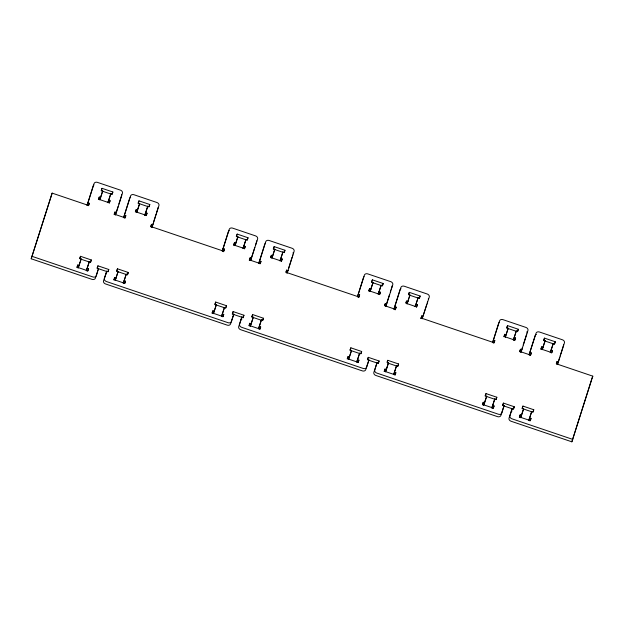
<?xml version="1.0" encoding="UTF-8"?>
<svg xmlns="http://www.w3.org/2000/svg" width="624" height="624" viewBox="0 0 624 624"><rect width="100%" height="100%" fill="white"/><g stroke="black" fill="none" stroke-linecap="round" stroke-linejoin="round"><path stroke-width="0.94" d="M97.57 271.315L95.417 278.117A2.855 2.278 20.7 0 1 92.024 279.373L31.2 258.781L52.143 193.12L88.631 205.475L89.326 203.299L87.968 202.839L87.064 205.249L88.078 205.592M31.2 258.781L52.143 193.12M87.064 205.249L93.148 186.038A2.855 2.278 20.7 0 1 93.959 185M87.968 202.839L94.052 183.628A2.855 2.278 20.7 0 1 97.445 182.372L120.424 190.148A2.855 2.278 20.7 0 1 122.444 193.237L116.36 212.449L115.448 214.859L114.52 214.547M86.315 270.621L89.294 261.682L90.644 262.142L91.33 259.966L80.519 256.308L79.833 258.476L81.182 258.937L79.115 265.457L77.766 265.005L77.08 267.181L87.89 270.839L88.577 268.663L87.227 268.203L86.315 270.621L87.664 271.073L88.577 268.663M102.04 188.339L101.353 190.515L102.703 190.967L100.636 197.496L99.286 197.036L98.6 199.212L109.411 202.87L110.097 200.702L108.748 200.242L107.835 202.652L110.815 193.713L112.164 194.173L112.858 191.997L102.04 188.339L101.439 189.946M76.853 267.415L78.203 267.875L80.012 262.166M87.227 268.203L89.294 261.682M108.748 200.242L110.815 193.713M231.73 320.245L230.584 323.872A2.855 2.278 20.7 0 1 227.191 325.135L105.542 283.951A2.855 2.278 20.7 0 1 103.529 280.862L106.735 271.198L108.085 271.658L108.771 269.482L97.96 265.824L97.274 267.992L98.623 268.453L96.33 275.699A2.855 2.278 20.7 0 1 92.937 276.962L32.113 256.37M116.36 212.449L115.003 211.988L114.317 214.165L125.128 217.831L125.822 215.654L124.465 215.194L123.56 217.604L129.636 198.393A2.855 2.278 20.7 0 1 130.681 197.231M115.448 214.859L118.108 206.458M118.864 204.056L121.532 195.647A2.855 2.278 20.7 0 0 121.469 194.306M106.735 271.198L104.434 278.444A2.855 2.278 20.7 0 0 106.454 281.541L228.103 322.717A2.855 2.278 20.7 0 0 231.488 321.461L233.789 314.207L232.44 313.755L233.126 311.579L243.937 315.237L243.251 317.413L241.901 316.953L238.688 326.617A2.855 2.278 20.7 0 0 240.708 329.706L362.357 370.89A2.855 2.278 20.7 0 0 365.75 369.626L366.46 367.364M124.465 215.194L130.549 195.983A2.855 2.278 20.7 0 1 133.942 194.727L156.92 202.504A2.855 2.278 20.7 0 1 158.933 205.592L152.849 224.804L151.944 227.214L151.351 227.011M123.263 283.124L126.235 274.186L127.592 274.646L128.279 272.47L117.468 268.811L116.774 270.988L118.131 271.448L116.064 277.969L114.715 277.508L114.02 279.685L124.839 283.343L125.525 281.174L124.176 280.714L123.263 283.124L124.613 283.585L125.525 281.174M144.784 215.163L147.763 206.224L149.113 206.684L149.799 204.508L138.988 200.85L138.302 203.018L139.651 203.479L137.584 209.999L136.235 209.547L135.541 211.723L146.359 215.381L147.046 213.205L145.696 212.745L144.784 215.163L146.133 215.615L147.046 213.205M124.176 280.714L126.235 274.186M145.696 212.745L147.763 206.224M152.849 224.804L151.499 224.344L150.813 226.52L223.798 251.23L224.492 249.054L223.135 248.602L222.23 251.012L222.651 251.152M151.944 227.214L153.083 223.61M153.465 222.409L155.36 216.411M155.743 215.21L156.125 214.009M156.507 212.807L158.02 208.003A2.855 2.278 20.7 0 0 158.106 207.371M222.23 251.012L228.306 231.8A2.855 2.278 20.7 0 1 229.351 230.63M223.135 248.602L229.219 229.39A2.855 2.278 20.7 0 1 232.612 228.127L255.59 235.903A2.855 2.278 20.7 0 1 257.603 239L250.614 260.621L254.795 247.408M223.493 251.737L224.492 249.054M215.686 302.063L214.999 304.239L216.349 304.691L214.282 311.22L212.932 310.76L212.246 312.936L223.057 316.594L223.743 314.426L222.394 313.966L221.481 316.376L224.461 307.437L225.81 307.897L226.496 305.721L215.686 302.063L215.077 303.67M237.206 234.094L236.519 236.27L237.869 236.73L235.802 243.251L234.452 242.798L233.766 244.975L244.577 248.633L245.263 246.457L243.914 245.996L243.001 248.414L245.981 239.476L247.33 239.936L248.017 237.76L237.206 234.094L236.293 236.512L246.207 239.866M212.932 310.76L212.02 313.17L213.369 313.63L216.349 304.691M222.394 313.966L224.461 307.437M243.914 245.996L245.981 239.476M251.519 258.211L250.169 257.751L249.483 259.927L260.294 263.585L260.98 261.409L259.631 260.957L258.718 263.367L259.568 263.648M231.871 319.792L233.789 314.207M255.551 245.006L256.698 241.41A2.855 2.278 20.7 0 0 256.776 240.77M258.718 263.367L264.802 244.156A2.855 2.278 20.7 0 1 265.426 243.259M241.901 316.953L239.6 324.207A2.855 2.278 20.7 0 0 241.621 327.296L363.262 368.48A2.855 2.278 20.7 0 0 366.655 367.216L368.956 359.97L367.598 359.51L368.293 357.334L379.103 361L378.417 363.176L377.06 362.716L373.854 372.372A2.855 2.278 20.7 0 0 375.874 375.469L497.515 416.645A2.855 2.278 20.7 0 0 500.908 415.389L501.914 412.214M259.631 260.957L265.715 241.745A2.855 2.278 20.7 0 1 269.108 240.482L292.087 248.258A2.855 2.278 20.7 0 1 294.099 251.347L288.015 270.566L287.102 272.977L286.088 272.633M242.939 317.92L243.937 315.237M252.634 314.566L251.94 316.742L253.297 317.203L251.23 323.723L249.873 323.271L249.187 325.447L259.997 329.105L260.692 326.929L259.334 326.469L258.43 328.887L261.401 319.948L262.759 320.408L263.445 318.232L252.634 314.566L251.722 316.984L261.635 320.338M274.154 246.605L273.46 248.781L274.817 249.233L272.75 255.762L271.401 255.302L270.707 257.478L281.525 261.136L282.212 258.968L280.862 258.508L279.95 260.918L282.922 251.979L284.279 252.439L284.965 250.263L274.154 246.605L273.242 249.015L283.156 252.369M249.873 323.271L248.968 325.681L250.318 326.141L253.297 317.203M259.334 326.469L261.401 319.948M280.862 258.508L282.922 251.979M288.015 270.566L286.666 270.106L285.979 272.282L358.964 296.993L359.65 294.817L358.301 294.356L357.388 296.767L363.472 277.555A2.855 2.278 20.7 0 1 364.096 276.658M287.102 272.977L287.867 270.574M288.623 268.172L292.048 257.361M292.43 256.16L292.812 254.966M358.301 294.356L364.385 275.145A2.855 2.278 20.7 0 1 367.778 273.889L390.757 281.666A2.855 2.278 20.7 0 1 392.769 284.755L386.685 303.966L385.772 306.376L385.351 306.236M358.699 297.359L359.65 294.817M350.852 347.818L350.165 349.994L351.515 350.454L349.448 356.975L348.098 356.522L347.404 358.699L358.223 362.357L358.909 360.181L357.56 359.72L356.647 362.138L359.627 353.2L360.976 353.66L361.663 351.484L350.852 347.818L349.939 350.236M372.372 279.856L371.686 282.032L373.035 282.485L370.968 289.013L369.619 288.553L368.932 290.729L379.743 294.388L380.429 292.219L379.08 291.759L378.167 294.169L381.147 285.23L382.496 285.691L383.183 283.514L372.372 279.856L371.459 282.266M369.619 288.553L368.706 290.963L370.055 291.424L373.035 282.485M357.56 359.72L359.627 353.2M379.08 291.759L381.147 285.23M386.685 303.966L385.336 303.506L384.649 305.682L395.46 309.348L396.146 307.172L394.797 306.712L394.056 309.176M366.608 366.912L367.037 365.555M367.177 365.102L368.956 359.97M385.772 306.376L389.579 294.372M390.335 291.97L390.718 290.768M391.1 289.567L391.856 287.165A2.855 2.278 20.7 0 0 391.872 286.065M393.884 309.122L399.968 289.91A2.855 2.278 20.7 0 1 401.006 288.748M377.06 362.716L374.767 369.962A2.855 2.278 20.7 0 0 376.779 373.058L498.428 414.235A2.855 2.278 20.7 0 0 501.821 412.979L504.114 405.725L502.765 405.272L503.451 403.096L514.27 406.754L513.575 408.931L512.226 408.47L509.02 418.135A2.855 2.278 20.7 0 0 511.033 421.223L571.857 441.815L592.8 376.155L556.304 363.8L556.998 361.624L558.347 362.076L564.431 342.865A2.855 2.278 20.7 0 0 562.411 339.776L539.44 331.999A2.855 2.278 20.7 0 0 536.047 333.255L529.051 354.884L535.135 335.673A2.855 2.278 20.7 0 1 536.414 334.402M394.797 306.712L400.881 287.5A2.855 2.278 20.7 0 1 404.274 286.237L427.253 294.021A2.855 2.278 20.7 0 1 429.265 297.11L422.105 318.677M378.152 363.542L379.103 361M395.148 309.855L396.146 307.172M387.793 360.329L387.106 362.505L388.456 362.957L386.389 369.486L385.039 369.026L384.353 371.202L395.164 374.86L395.85 372.692L394.501 372.232L393.588 374.642L396.568 365.703L397.917 366.163L398.611 363.987L387.793 360.329L387.184 361.936M409.321 292.36L408.626 294.536L409.984 294.996L407.917 301.517L406.559 301.064L405.873 303.241L416.684 306.899L417.378 304.723L416.021 304.262L415.116 306.68L418.088 297.742L419.445 298.202L420.131 296.026L409.321 292.36L408.408 294.778M408.814 298.225L407.004 303.935L407.917 301.517M394.501 372.232L396.568 365.703M416.021 304.262L418.088 297.742M420.872 318.412L421.832 315.861L423.181 316.321M421.832 315.861L421.138 318.037L494.13 342.748L494.816 340.571L493.467 340.119L492.554 342.529L498.638 323.318A2.855 2.278 20.7 0 1 499.457 322.273M422.269 318.731L422.651 317.53M423.407 315.128L426.832 304.325M427.214 303.124L427.596 301.922M493.467 340.119L499.551 320.908A2.855 2.278 20.7 0 1 502.944 319.644L525.923 327.421A2.855 2.278 20.7 0 1 527.935 330.509L521.851 349.729L520.939 352.139L520.096 351.85M491.813 407.893L494.785 398.954L496.142 399.415L496.829 397.238L486.018 393.58L485.324 395.756L486.681 396.209L484.614 402.737L483.257 402.277L482.57 404.453L493.381 408.112L494.075 405.943L492.718 405.483L491.813 407.893L493.163 408.353L494.075 405.943M513.334 339.932L516.313 330.993L517.663 331.453L518.349 329.277L507.538 325.611L506.852 327.787L508.201 328.247L506.134 334.768L504.785 334.316L504.091 336.492L514.909 340.15L515.596 337.974L514.246 337.514L513.334 339.932L514.683 340.384L515.596 337.974M482.352 404.687L483.701 405.148L486.681 396.209M492.718 405.483L494.785 398.954M514.246 337.514L516.313 330.993M521.851 349.729L520.502 349.268L519.808 351.445L530.626 355.103L531.313 352.927L529.963 352.466M502.055 411.762L502.492 410.405M502.632 409.952L503.061 408.595M520.939 352.139L522.46 347.334M523.224 344.932L526.64 334.129M512.226 408.47L509.933 415.724A2.855 2.278 20.7 0 0 511.945 418.813L572.77 439.405M528.754 420.404L531.734 411.466L533.083 411.926L533.77 409.75L522.959 406.084L522.272 408.26L523.622 408.72L521.555 415.241L520.205 414.788L519.519 416.965L530.33 420.623L531.016 418.447L529.667 417.986L528.754 420.404L530.111 420.857L531.016 418.447M550.274 352.435L553.254 343.496L554.603 343.957L555.298 341.78L544.479 338.122L543.793 340.298L545.142 340.751L543.075 347.279L541.726 346.819L541.039 348.995L551.85 352.654L552.536 350.485L551.187 350.025L550.274 352.435L551.632 352.895L552.536 350.485M519.293 417.199L520.642 417.659L523.622 408.72M544.237 343.169L542.17 349.69L543.075 347.279M529.667 417.986L531.734 411.466M551.187 350.025L553.254 343.496M556.928 364.322L557.435 364.494L559.712 357.287M560.095 356.086L560.477 354.884M560.859 353.683L563.519 345.283A2.855 2.278 20.7 0 0 563.597 344.869M571.857 441.815L591.638 379.353M88.413 205.709L89.326 203.299M98.374 199.446L99.286 197.036M102.703 190.967L99.731 199.906L100.636 197.496M79.607 258.718L80.519 256.308M77.158 266.612L77.766 265.005M80.27 261.347L81.182 258.937M78.203 267.875L79.115 265.457M112.858 191.997L111.946 194.407L101.135 190.749M109.192 203.112L110.097 200.702M91.33 259.966L90.425 262.376L80.512 259.022M114.091 214.399L115.003 211.988M97.96 265.824L97.048 268.234L107.188 271.666M98.623 268.453L97.625 270.832M125.822 215.654L124.909 218.065L123.895 217.721M107.866 271.892L108.771 269.482M138.988 200.85L138.076 203.26L148.886 206.918L149.799 204.508M135.322 211.957L136.235 209.547M139.651 203.479L136.672 212.417L137.584 209.999M117.468 268.811L116.555 271.222L127.366 274.88L128.279 272.47M113.802 279.919L114.715 277.508M118.131 271.448L115.151 280.379L116.064 277.969M151.499 224.344L150.758 226.816M233.54 245.209L234.452 242.798M237.869 236.73L234.897 245.669L235.802 243.251M213.369 313.63L214.282 311.22M247.112 240.17L248.017 237.76M244.358 248.867L245.263 246.457M225.584 308.131L226.496 305.721M222.83 316.836L223.743 314.426M250.169 257.751L249.257 260.161L250.357 260.536M232.518 313.186L233.126 311.579M260.075 263.819L260.98 261.409M270.488 257.712L271.401 255.302M274.817 249.233L271.838 258.172L272.75 255.762M250.318 326.141L251.23 323.723M284.053 252.673L284.965 250.263M281.299 261.378L282.212 258.968M262.532 320.642L263.445 318.232M259.779 329.339L260.692 326.929M286.057 271.713L286.666 270.106M370.055 291.424L370.968 289.013M347.186 358.933L348.098 356.522M351.515 350.454L348.535 359.393L349.448 356.975M383.183 283.514L382.278 285.925L372.364 282.571M379.517 294.629L380.429 292.219M360.75 353.894L361.663 351.484M357.997 362.591L358.909 360.181M384.727 305.113L385.336 303.506M367.38 359.752L368.293 357.334M405.959 302.671L406.559 301.064M409.071 297.406L409.984 294.996M384.127 371.436L385.039 369.026M388.456 362.957L385.484 371.896L386.389 369.486M420.131 296.026L419.219 298.436L409.305 295.082M416.465 307.133L417.378 304.723M398.611 363.987L397.699 366.397L387.785 363.043M394.945 375.102L395.85 372.692M493.904 342.982L494.816 340.571M506.93 327.218L507.538 325.611M503.872 336.726L504.785 334.316M508.201 328.247L505.222 337.186L506.134 334.768M485.105 395.99L486.018 393.58M482.656 403.884L483.257 402.277M483.701 405.148L484.614 402.737M518.349 329.277L517.436 331.687L506.626 328.029M496.829 397.238L495.916 399.649L486.002 396.295M519.589 351.679L520.502 349.268M503.451 403.096L502.546 405.506L512.678 408.938M503.209 408.143L504.114 405.725M531.313 352.927L530.4 355.337L529.472 355.025M513.357 409.165L514.27 406.754M543.878 339.729L544.479 338.122M540.813 349.229L541.726 346.819M544.541 342.358L545.142 340.751M522.046 408.502L522.959 406.084M519.597 416.395L520.205 414.788M520.642 417.659L521.555 415.241M555.298 341.78L554.385 344.191L543.574 340.532M533.77 409.75L532.865 412.16L522.951 408.806M556.39 363.23L556.998 361.624M557.435 364.494L558.347 362.076M591.887 378.565L592.8 376.155M223.072 251.293L223.579 251.464M357.895 296.938L358.745 297.227M394.649 309.379L395.234 309.582M420.919 318.271L421.762 318.56M492.64 342.553L493.654 342.896M214.773 304.473L224.687 307.827M350.844 350.54L359.853 353.59M232.214 313.989L241.675 317.195M242.354 317.421L243.025 317.647M368.051 359.978L378.191 363.41M105.823 273.608L106.415 273.811M232.456 316.477L232.877 316.625M240.989 319.371L241.831 319.652M376.155 365.126L376.576 365.266M511.313 410.888L511.992 411.115M293.124 252.424A2.855 2.278 20.7 0 1 293.186 253.765M428.368 298.42A2.855 2.278 20.7 0 1 428.353 299.52M526.96 331.586A2.855 2.278 20.7 0 1 527.023 332.927"/></g></svg>
